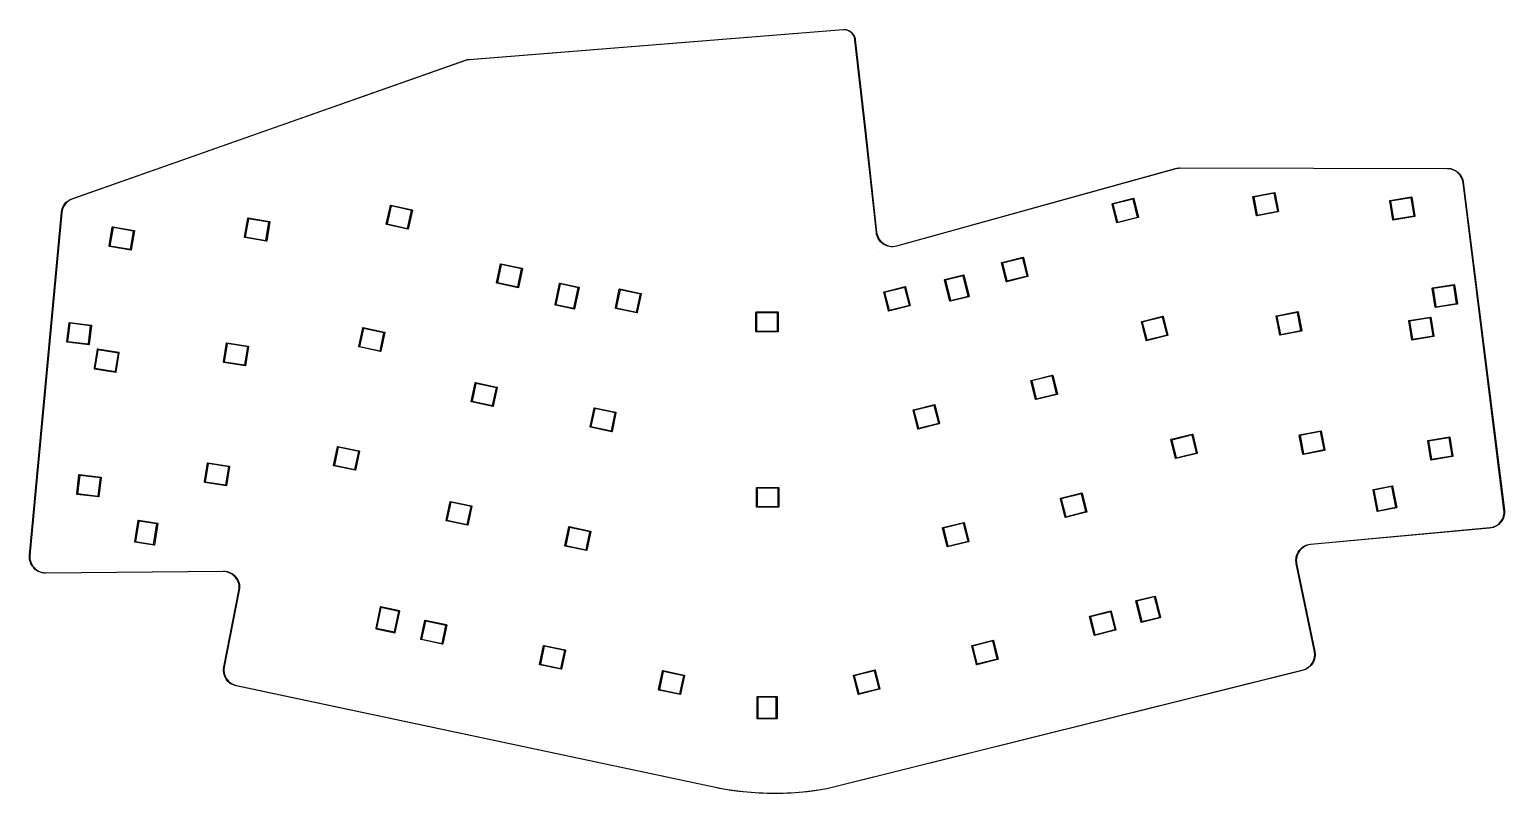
# Model space of a CAD drawing. Header units: millimetres. Extents: x 29 to 260, y -150 to -30.
import ezdxf

# ---------------------------------------------------------------- set-up
doc = ezdxf.new("R2010")
doc.units = ezdxf.units.MM
doc.layers.get('0').update_dxf_attribs({"linetype": 'CONTINUOUS'})

msp = doc.modelspace()

# ---------------------------------------------------------------- linework, layer by layer
for p, q in [((162.19, -64.6), (162.19, -64.63)), ((162.19, -64.63), (162.22, -64.62))]:
    msp.add_line(p, q)
for points in [[(144.11, -149.63), (142.85, -149.57), (141.6, -149.47), (140.35, -149.34), (139.11, -149.17), (137.87, -148.97), (136.64, -148.74), (136.64, -148.74), (136.64, -148.74), (61.44, -132.78, -0.410169), (59.51, -129.85), (61.88, -117.85, 0.475273), (59.41, -114.86), (31.56, -115.1, -0.444247), (29.05, -112.37), (34.06, -58.53, -0.292757), (35.72, -56.41), (97.42, -34.67, -0.057092), (97.98, -34.55), (156.65, -29.88), (156.88, -29.87), (157.11, -29.89), (157.34, -29.95), (157.55, -30.03), (157.76, -30.15), (157.94, -30.28), (158.11, -30.45), (158.25, -30.63), (158.37, -30.83), (158.46, -31.04), (158.52, -31.27), (158.55, -31.5), (158.55, -31.5), (160.14, -45.64), (160.14, -45.64), (160.14, -45.64), (161.91, -61.65, 0.461809), (165.06, -63.78), (208.81, -51.67, -0.067993), (209.48, -51.58), (251.46, -51.64, -0.377769), (253.93, -53.83), (260.37, -105.23, -0.423787), (258.12, -108.03), (230.01, -110.63, 0.447318), (227.79, -113.62), (230.64, -127.41, -0.40251), (228.79, -130.34), (154.11, -148.92), (154.11, -148.92), (154.11, -148.92), (152.87, -149.13), (151.63, -149.3), (150.38, -149.44), (149.13, -149.55), (147.87, -149.62), (146.62, -149.66), (145.36, -149.66)], [(158.09, -30.49), (157.91, -30.32), (157.72, -30.17), (157.5, -30.06), (157.26, -29.97), (157.02, -29.93), (156.78, -29.91), (156.65, -29.92), (98.03, -34.6, 0.06487), (97.4, -34.73), (35.77, -56.44, 0.292777), (34.11, -58.57), (29.1, -112.32, 0.444246), (31.62, -115.05), (59.47, -114.81, -0.475273), (61.94, -117.8), (59.56, -129.81, 0.41017), (61.5, -132.74), (136.65, -148.69), (137.26, -148.82), (138.5, -149.03), (139.74, -149.22), (140.98, -149.36), (142.23, -149.48), (143.48, -149.56), (144.74, -149.61), (145.99, -149.62), (147.25, -149.6), (148.5, -149.54), (149.75, -149.45), (151, -149.33), (152.24, -149.18), (153.48, -148.99), (154.1, -148.87), (228.73, -130.31, 0.402514), (230.58, -127.38), (227.73, -113.58, -0.447324), (229.95, -110.58), (258.06, -107.99, 0.423789), (260.31, -105.19), (253.89, -53.88, 0.37777), (251.41, -51.69), (209.49, -51.63, 0.067993), (208.82, -51.72), (165.02, -63.85, -0.461812), (161.87, -61.71), (160.09, -45.65), (158.5, -31.5), (158.5, -31.5), (158.5, -31.5), (158.49, -31.38), (158.44, -31.14), (158.36, -30.91), (158.24, -30.69)]]:
    msp.add_lwpolyline(points, format="xyb", close=True)
for points in [[(156.65, -29.88)], [(156.65, -29.92), (156.65, -29.92), (156.65, -29.92)], [(158.5, -31.5)], [(160.09, -45.65)], [(220.94, -56.07), (220.98, -56.04), (224.32, -55.4), (224.36, -55.4), (224.39, -55.44), (224.96, -58.39), (224.95, -58.43), (224.91, -58.46), (221.58, -59.11), (221.53, -59.1), (221.51, -59.06), (220.93, -56.11)], [(224.32, -55.4), (224.32, -55.4)], [(85.68, -57.42), (85.72, -57.41), (89.04, -58.15), (89.08, -58.17), (89.09, -58.22), (88.44, -61.15), (88.41, -61.18), (88.37, -61.19), (88.37, -61.19), (85.05, -60.46), (85.01, -60.43), (85, -60.38), (85.65, -57.46)], [(85.13, -60.35), (88.33, -61.06), (88.96, -58.25), (85.75, -57.54)], [(202.19, -56.34), (202.23, -56.35), (202.26, -56.39), (202.99, -59.3), (202.98, -59.34), (202.94, -59.37), (199.64, -60.19), (199.6, -60.19), (199.57, -60.15), (199.57, -60.15), (198.85, -57.24), (198.85, -57.19), (198.89, -57.17)], [(202.85, -59.27), (202.16, -56.47), (198.98, -57.27), (199.67, -60.06)], [(224.28, -55.52), (221.06, -56.15), (221.61, -58.98), (224.83, -58.35)], [(242.43, -56.66), (245.79, -56.13), (245.83, -56.14), (245.86, -56.18), (246.33, -59.15), (246.33, -59.15), (246.32, -59.19), (246.28, -59.21), (242.92, -59.75), (242.87, -59.74), (242.85, -59.7), (242.85, -59.7), (242.38, -56.73), (242.39, -56.69)], [(242.51, -56.77), (242.96, -59.62), (246.2, -59.1), (245.75, -56.26)], [(245.86, -56.18)], [(63.33, -59.42), (66.68, -59.98), (66.72, -60), (66.73, -60.05), (66.24, -63.01), (66.21, -63.04), (66.17, -63.05), (62.81, -62.49), (62.77, -62.47), (62.76, -62.42), (63.26, -59.47), (63.28, -59.43)], [(66.6, -60.09), (63.37, -59.54), (62.89, -62.39), (66.13, -62.93)], [(221.51, -59.06)], [(224.96, -58.39)], [(45, -64.4), (44.98, -64.43), (44.94, -64.45), (41.58, -63.88), (41.54, -63.86), (41.53, -63.81), (41.53, -63.81), (42.03, -60.86), (42.05, -60.82), (42.1, -60.81), (45.45, -61.37), (45.49, -61.39), (45.5, -61.44)], [(41.66, -63.78), (44.9, -64.32), (45.37, -61.48), (42.14, -60.94)], [(88.37, -61.19)], [(102.92, -66.63), (102.94, -66.6), (102.99, -66.59), (106.31, -67.29), (106.35, -67.32), (106.36, -67.37), (105.74, -70.3), (105.71, -70.34), (105.67, -70.35), (102.34, -69.64), (102.3, -69.61), (102.29, -69.57)], [(103.02, -66.72), (102.42, -69.53), (105.63, -70.22), (106.23, -67.4)], [(184.86, -65.57), (184.9, -65.58), (184.93, -65.62), (185.65, -68.53), (185.65, -68.53), (185.65, -68.57), (185.61, -68.6), (182.31, -69.42), (182.27, -69.42), (182.24, -69.38), (181.51, -66.47), (181.52, -66.42), (181.56, -66.39)], [(181.64, -66.5), (182.34, -69.29), (185.52, -68.5), (184.83, -65.7)], [(172.58, -69.1), (172.61, -69.07), (175.53, -68.35), (175.57, -68.35), (175.6, -68.39), (176.42, -71.69), (176.41, -71.74), (176.38, -71.76), (173.47, -72.49), (173.42, -72.48), (173.39, -72.44), (172.57, -69.15)], [(175.5, -68.48), (172.7, -69.17), (173.5, -72.36), (176.29, -71.66)], [(182.24, -69.38)], [(102.29, -69.57)], [(112.25, -69.64), (115.19, -70.26), (115.22, -70.29), (115.23, -70.33), (114.53, -73.66), (114.5, -73.7), (114.46, -73.7), (111.52, -73.08), (111.48, -73.06), (111.47, -73.01), (111.47, -73.01), (112.18, -69.68), (112.21, -69.65)], [(111.6, -72.98), (114.42, -73.58), (115.1, -70.37), (112.29, -69.77)], [(121.62, -70.55), (124.95, -71.25), (124.98, -71.28), (124.99, -71.33), (124.37, -74.26), (124.34, -74.3), (124.3, -74.31), (120.97, -73.6), (120.94, -73.57), (120.93, -73.53), (121.55, -70.59), (121.58, -70.56)], [(124.86, -71.36), (121.66, -70.68), (121.06, -73.5), (124.27, -74.18)], [(163.03, -71.08), (163.04, -71.03), (163.07, -71), (166.37, -70.18), (166.42, -70.19), (166.44, -70.22), (167.17, -73.14), (167.17, -73.14), (167.16, -73.18), (167.13, -73.21), (163.83, -74.03), (163.78, -74.02), (163.75, -73.99)], [(163.16, -71.11), (163.86, -73.9), (167.04, -73.11), (166.34, -70.31)], [(252.46, -69.86), (252.51, -69.87), (252.53, -69.91), (253, -72.88), (252.99, -72.92), (252.95, -72.94), (249.59, -73.48), (249.55, -73.46), (249.53, -73.43), (249.06, -70.46), (249.07, -70.42), (249.1, -70.39)], [(252.42, -69.99), (249.18, -70.5), (249.63, -73.35), (252.87, -72.83)], [(252.53, -69.91)], [(120.93, -73.53)], [(163.75, -73.99)], [(253, -72.88)], [(38.75, -76.28), (38.38, -79.26), (38.36, -79.3), (38.32, -79.31), (34.94, -78.9), (34.9, -78.87), (34.89, -78.83), (35.25, -75.85), (35.28, -75.81), (35.32, -75.8), (38.7, -76.21), (38.74, -76.24)], [(35.02, -78.78), (38.27, -79.18), (38.62, -76.33), (35.37, -75.93)], [(142.99, -74.18), (143.03, -74.16), (146.43, -74.16), (146.47, -74.18), (146.49, -74.22), (146.49, -77.22), (146.47, -77.27), (146.43, -77.28), (143.03, -77.28), (142.99, -77.27), (142.97, -77.22), (142.97, -74.22)], [(146.37, -74.28), (143.09, -74.28), (143.09, -77.16), (146.37, -77.16)], [(203.45, -75.72), (203.46, -75.68), (203.5, -75.65), (206.8, -74.83), (206.84, -74.83), (206.87, -74.87), (207.6, -77.78), (207.59, -77.83), (207.55, -77.85), (204.25, -78.68), (204.21, -78.67), (204.18, -78.63)], [(207.46, -77.75), (206.77, -74.96), (203.58, -75.75), (204.28, -78.55)], [(228.59, -77.13), (228.55, -77.16), (225.21, -77.81), (225.17, -77.8), (225.14, -77.76), (225.14, -77.76), (224.57, -74.81), (224.58, -74.77), (224.62, -74.74), (227.95, -74.1), (228, -74.1), (228.02, -74.14), (228.6, -77.09)], [(224.7, -74.85), (225.25, -77.68), (228.47, -77.05), (227.92, -74.22)], [(227.95, -74.1), (227.95, -74.1)], [(245.9, -78.56), (245.85, -78.55), (245.83, -78.51), (245.36, -75.55), (245.37, -75.5), (245.41, -75.48), (248.77, -74.95), (248.81, -74.96), (248.84, -75), (249.31, -77.96), (249.3, -78.01), (249.26, -78.03)], [(249.18, -77.92), (248.73, -75.08), (245.49, -75.59), (245.94, -78.43)], [(248.84, -75)], [(80.7, -79.63), (80.69, -79.58), (81.31, -76.65), (81.34, -76.61), (81.38, -76.6), (84.71, -77.31), (84.75, -77.33), (84.76, -77.38), (84.13, -80.31), (84.11, -80.35), (84.06, -80.36), (80.74, -79.65)], [(80.82, -79.55), (84.03, -80.23), (84.63, -77.41), (81.42, -76.73)], [(245.83, -78.51)], [(249.31, -77.96)], [(42.63, -83.58), (42.63, -83.58), (42.65, -83.54), (42.65, -83.54), (43.12, -80.58), (43.12, -80.58), (43.11, -80.54), (43.07, -80.51), (39.71, -79.98), (39.67, -79.99), (39.66, -80.01), (39.64, -80.03), (39.17, -82.99), (39.19, -83.04), (39.22, -83.06), (42.58, -83.59)], [(42.54, -83.47), (42.99, -80.62), (39.75, -80.11), (39.3, -82.95)], [(62.9, -82.59), (62.86, -82.6), (59.5, -82.07), (59.46, -82.04), (59.45, -82), (59.92, -79.04), (59.94, -79.01), (59.94, -79), (59.99, -78.99), (63.35, -79.52), (63.39, -79.54), (63.4, -79.59), (63.4, -79.59), (62.93, -82.55)], [(60.03, -79.11), (59.58, -81.96), (62.82, -82.47), (63.27, -79.63)], [(59.45, -82)], [(62.9, -82.59)], [(62.93, -82.55)], [(102.39, -85.95), (102.4, -86), (101.78, -88.93), (101.75, -88.97), (101.7, -88.98), (98.38, -88.27), (98.34, -88.25), (98.33, -88.2), (98.96, -85.27), (98.98, -85.23), (99.03, -85.22), (102.35, -85.93)], [(99.06, -85.35), (98.46, -88.17), (101.67, -88.85), (102.27, -86.03)], [(190.22, -87.08), (186.92, -87.91), (186.88, -87.9), (186.85, -87.86), (186.12, -84.95), (186.13, -84.91), (186.16, -84.88), (189.46, -84.06), (189.51, -84.06), (189.54, -84.1), (190.26, -87.01), (190.26, -87.06)], [(186.95, -87.78), (190.13, -86.98), (189.44, -84.19), (186.25, -84.98)], [(186.85, -87.86)], [(120.99, -89.89), (121.03, -89.91), (121.03, -89.96), (120.41, -92.89), (120.38, -92.93), (120.34, -92.94), (117.01, -92.23), (116.97, -92.21), (116.97, -92.16), (117.59, -89.23), (117.62, -89.19), (117.66, -89.18)], [(117.1, -92.13), (120.3, -92.81), (120.9, -89.99), (117.7, -89.31)], [(167.64, -89.56), (167.64, -89.51), (167.68, -89.49), (170.98, -88.67), (171.03, -88.67), (171.05, -88.71), (171.78, -91.62), (171.77, -91.67), (171.74, -91.69), (168.44, -92.51), (168.39, -92.51), (168.36, -92.47)], [(170.95, -88.8), (167.77, -89.59), (168.47, -92.38), (171.65, -91.59)], [(212.16, -96.34), (208.86, -97.16), (208.82, -97.15), (208.79, -97.12), (208.06, -94.21), (208.07, -94.16), (208.11, -94.13), (211.41, -93.31), (211.45, -93.32), (211.48, -93.35), (212.2, -96.27), (212.2, -96.31)], [(212.07, -96.24), (211.38, -93.44), (208.19, -94.24), (208.89, -97.03)], [(232.23, -95.79), (232.22, -95.83), (232.18, -95.86), (228.85, -96.51), (228.8, -96.5), (228.78, -96.46), (228.78, -96.46), (228.2, -93.51), (228.21, -93.47), (228.25, -93.44), (231.59, -92.8), (231.63, -92.8), (231.65, -92.82), (231.66, -92.84)], [(232.1, -95.75), (231.55, -92.92), (228.33, -93.55), (228.88, -96.38)], [(231.59, -92.8), (231.59, -92.8)], [(251.75, -93.76), (251.79, -93.77), (251.82, -93.81), (252.29, -96.78), (252.29, -96.78), (252.28, -96.82), (252.24, -96.84), (248.88, -97.38), (248.83, -97.37), (248.81, -97.33), (248.34, -94.36), (248.35, -94.32), (248.39, -94.3)], [(248.47, -94.4), (248.92, -97.25), (252.16, -96.74), (251.71, -93.89)], [(251.82, -93.81)], [(80.1, -98.99), (76.77, -98.29), (76.74, -98.26), (76.73, -98.22), (77.35, -95.28), (77.38, -95.24), (77.42, -95.24), (80.75, -95.94), (80.79, -95.97), (80.8, -96.01), (80.17, -98.95), (80.15, -98.99)], [(80.07, -98.86), (80.67, -96.05), (77.46, -95.37), (76.86, -98.18)], [(232.23, -95.79)], [(60.42, -98.4), (59.95, -101.36), (59.92, -101.4), (59.88, -101.41), (56.52, -100.88), (56.48, -100.86), (56.47, -100.81), (56.47, -100.81), (56.94, -97.85), (56.96, -97.82), (56.96, -97.81), (57.01, -97.8), (60.37, -98.33), (60.41, -98.36)], [(56.6, -100.77), (59.84, -101.29), (60.29, -98.44), (57.05, -97.93)], [(60.42, -98.4)], [(36.44, -102.69), (36.8, -99.71), (36.83, -99.67), (36.87, -99.66), (40.24, -100.08), (40.28, -100.1), (40.3, -100.14), (39.93, -103.12), (39.91, -103.16), (39.86, -103.17), (36.49, -102.76), (36.45, -102.73)], [(39.82, -103.05), (40.17, -100.19), (36.91, -99.79), (36.56, -102.64)], [(59.92, -101.4)], [(59.95, -101.36)], [(146.57, -101.67), (146.58, -101.72), (146.58, -104.72), (146.57, -104.76), (146.52, -104.78), (143.12, -104.78), (143.08, -104.76), (143.06, -104.72), (143.06, -101.72), (143.08, -101.67), (143.12, -101.66), (146.52, -101.66)], [(146.46, -101.78), (143.18, -101.78), (143.18, -104.66), (146.46, -104.66)], [(239.77, -102.06), (239.78, -102.01), (239.82, -101.99), (242.76, -101.42), (242.81, -101.42), (242.83, -101.46), (243.48, -104.8), (243.47, -104.85), (243.44, -104.87), (243.44, -104.87), (240.49, -105.44), (240.44, -105.44), (240.42, -105.4)], [(243.35, -104.77), (242.73, -101.55), (239.9, -102.09), (240.53, -105.32)], [(98.39, -104.56), (98.43, -104.59), (98.44, -104.63), (97.81, -107.57), (97.79, -107.61), (97.74, -107.61), (94.42, -106.91), (94.38, -106.88), (94.37, -106.84), (95, -103.9), (95.02, -103.86), (95.07, -103.86)], [(95.1, -103.98), (94.5, -106.8), (97.71, -107.48), (98.31, -104.67)], [(194.87, -105.5), (194.87, -105.54), (194.83, -105.57), (191.53, -106.39), (191.48, -106.38), (191.46, -106.35), (191.46, -106.35), (190.73, -103.44), (190.74, -103.39), (190.77, -103.36), (194.07, -102.54), (194.12, -102.55), (194.15, -102.58)], [(190.86, -103.47), (191.56, -106.26), (194.74, -105.47), (194.04, -102.67)], [(194.87, -105.5)], [(243.44, -104.87)], [(45.54, -110.22), (46.07, -106.86), (46.1, -106.82), (46.14, -106.81), (49.1, -107.28), (49.1, -107.28), (49.14, -107.3), (49.15, -107.34), (48.62, -110.7), (48.6, -110.74), (48.55, -110.75), (45.59, -110.28), (45.55, -110.26)], [(49.03, -107.39), (46.18, -106.94), (45.67, -110.17), (48.51, -110.62)], [(46.14, -106.81)], [(113.01, -110.84), (113.01, -110.8), (113.63, -107.86), (113.66, -107.82), (113.7, -107.82), (117.03, -108.52), (117.06, -108.55), (117.07, -108.59), (116.45, -111.53), (116.42, -111.57), (116.38, -111.57), (113.05, -110.87)], [(116.94, -108.63), (113.73, -107.94), (113.14, -110.76), (116.34, -111.44)], [(172.25, -108.04), (172.25, -108), (172.29, -107.97), (175.59, -107.15), (175.63, -107.16), (175.66, -107.19), (176.39, -110.1), (176.38, -110.15), (176.34, -110.18), (173.04, -111), (173, -110.99), (172.97, -110.96)], [(173.07, -110.87), (176.26, -110.08), (175.56, -107.28), (172.38, -108.07)], [(45.54, -110.22)], [(113.01, -110.8)], [(205.54, -118.7), (205.59, -118.7), (205.61, -118.74), (206.44, -122.04), (206.43, -122.09), (206.39, -122.11), (203.48, -122.84), (203.44, -122.83), (203.44, -122.83), (203.41, -122.8), (202.59, -119.5), (202.59, -119.45), (202.63, -119.42)], [(206.31, -122.01), (205.51, -118.83), (202.72, -119.53), (203.51, -122.71)], [(83.35, -123.76), (83.35, -123.76), (83.35, -123.81), (83.39, -123.83), (86.33, -124.46), (86.37, -124.45), (86.4, -124.41), (87.1, -121.08), (87.1, -121.04), (87.06, -121.01), (84.12, -120.39), (84.08, -120.4), (84.05, -120.43)], [(86.29, -124.33), (86.97, -121.12), (84.16, -120.52), (83.48, -123.73)], [(91.11, -122.49), (94.43, -123.19), (94.47, -123.22), (94.48, -123.27), (93.85, -126.2), (93.83, -126.24), (93.78, -126.25), (90.46, -125.54), (90.42, -125.51), (90.41, -125.47), (90.41, -125.47), (91.03, -122.53), (91.06, -122.5)], [(195.31, -121.93), (195.31, -121.89), (195.35, -121.86), (198.65, -121.04), (198.69, -121.05), (198.72, -121.08), (199.45, -123.99), (199.44, -124.04), (199.4, -124.07), (196.1, -124.89), (196.06, -124.88), (196.03, -124.84)], [(195.44, -121.96), (196.13, -124.76), (199.32, -123.96), (198.62, -121.17)], [(93.75, -126.12), (94.35, -123.3), (91.14, -122.62), (90.54, -125.44)], [(196.03, -124.84)], [(109.04, -129.42), (109.67, -126.48), (109.69, -126.45), (109.74, -126.44), (113.06, -127.14), (113.1, -127.17), (113.11, -127.22), (112.49, -130.15), (112.46, -130.19), (112.41, -130.19), (109.09, -129.49), (109.05, -129.46)], [(109.77, -126.57), (109.17, -129.38), (112.38, -130.06), (112.98, -127.25)], [(176.83, -126.47), (176.87, -126.45), (180.17, -125.62), (180.22, -125.63), (180.24, -125.67), (180.97, -128.58), (180.96, -128.62), (180.92, -128.65), (177.62, -129.47), (177.58, -129.47), (177.55, -129.43), (176.83, -126.52)], [(180.84, -128.55), (180.14, -125.75), (176.96, -126.55), (177.65, -129.34)], [(109.04, -129.42)], [(131.77, -131.12), (131.78, -131.17), (131.16, -134.1), (131.13, -134.14), (131.09, -134.15), (127.76, -133.44), (127.72, -133.42), (127.72, -133.37), (128.34, -130.44), (128.37, -130.4), (128.41, -130.39), (131.74, -131.1)], [(127.85, -133.34), (131.05, -134.02), (131.65, -131.2), (128.44, -130.52)], [(158.28, -131.18), (158.29, -131.13), (158.33, -131.11), (161.63, -130.29), (161.67, -130.29), (161.7, -130.33), (162.43, -133.24), (162.43, -133.24), (162.42, -133.29), (162.38, -133.31), (159.08, -134.13), (159.04, -134.13), (159.01, -134.09)], [(159.11, -134), (162.29, -133.21), (161.6, -130.42), (158.41, -131.21)], [(146.27, -134.46), (146.29, -134.5), (146.29, -137.9), (146.27, -137.94), (146.23, -137.96), (143.23, -137.96), (143.19, -137.94), (143.17, -137.9), (143.17, -134.5), (143.19, -134.46), (143.23, -134.44), (146.23, -134.44)], [(143.29, -137.84), (146.17, -137.84), (146.17, -134.56), (143.29, -134.56)], [(136.64, -148.74)], [(136.65, -148.69)], [(154.11, -148.92)]]:
    msp.add_lwpolyline(points, close=True)

doc.saveas('drawing.dxf')
